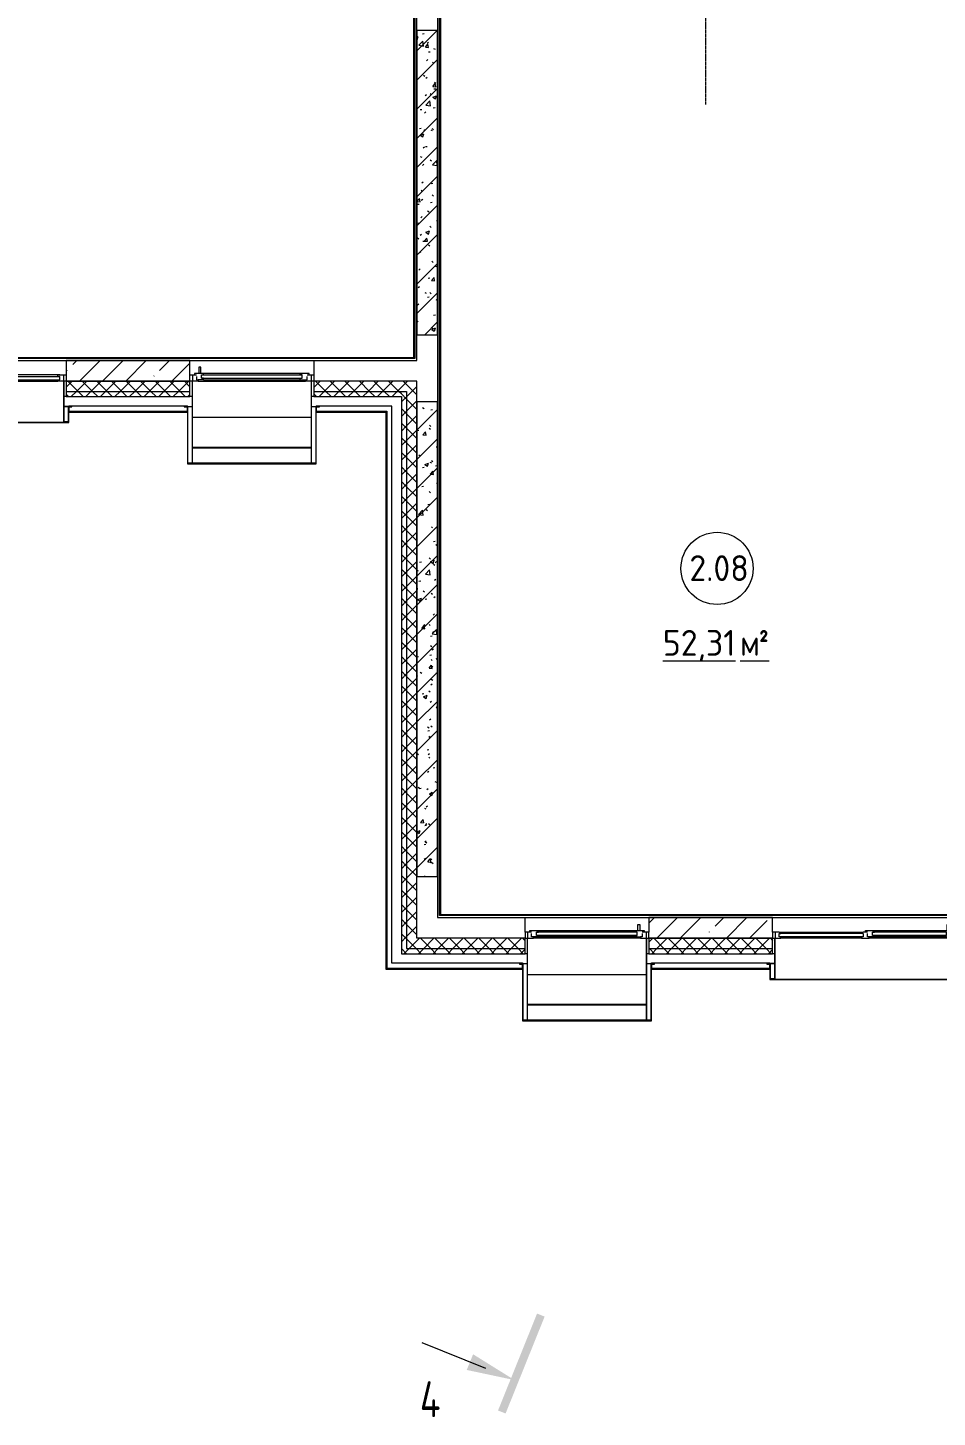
# Model space of a CAD drawing. Header units: millimetres. Extents: x -584918 to 2941280, y 3000189 to 4229862.
# Drawn here: x -460229 to -451409, y 3847267 to 3860735 of the extents above; entities that cross this region are included whole.
import ezdxf

# ---------------------------------------------------------------- set-up
doc = ezdxf.new("R2010")
doc.units = ezdxf.units.MM
doc.linetypes.add('ASVP_Осевая', pattern=[14, 10, -2, 0, -2])
for name, color, linetype, lineweight in [('_ Окна', 7, 'Continuous', 0), ('Линии', 7, 'Continuous', 0), ('Марки помещений', 7, 'Continuous', 0), ('Обобщенные модели', 7, 'Continuous', 0), ('Ограждение', 7, 'Continuous', 0), ('Окна', 7, 'Continuous', 0), ('Разрезы', 7, 'Continuous', 0), ('Стены внутренние', 7, 'Continuous', 0), ('Стены наружные', 7, 'Continuous', 0), ('Стены несущие', 7, 'Continuous', 0), ('Стены отделка', 7, 'Continuous', 0), ('Стены перегородки', 7, 'Continuous', 0), ('Стены штриховка', 7, 'Continuous', 0)]:
    doc.layers.add(name, color=color, linetype=linetype, lineweight=lineweight)
doc.styles.add('GOST Common_2', font='', dxfattribs={"height": 500})
doc.styles.add('GOST Common_3', font='', dxfattribs={"width": 0.9, "height": 500})
doc.styles.add('GOST Common_4', font='', dxfattribs={"width": 0.8, "height": 700})
doc.styles.get('GOST Common_2').set_extended_font_data('GOST Common')
doc.styles.get('GOST Common_3').set_extended_font_data('GOST Common')
doc.styles.get('GOST Common_4').set_extended_font_data('GOST Common')
pattern_1 = [(45, (-445536.98, 3844560.27), (-224.5064, 224.5064), []), (45, (-445312.48, 3844560.27), (-224.5064, 224.5064), [396.875, -79.375, 3.353, -76.022])]
pattern_2 = [(45, (-445536.98, 3844560.27), (-235.732, 235.732), []), (45, (-445379.83, 3844560.27), (-235.732, 235.732), [])]
pattern_3 = [(45, (-445536.98, 3844560.27), (-141.4214, 141.4214), [])]
pattern_4 = [(50, (-445536.98, 3844560.27), (364.368, -31.8783), [38.1, -419.1]), (355, (-445536.98, 3844560.27), (-70.486, 382.113), [30.48, -335.28]), (100.451, (-445506.6, 3844557.6), (293.885, 350.2334), [32.38, -356.18]), (46.184, (-445537, 3844661.87), (542.158, -84.086), [57.15, -628.65]), (96.636, (-445491.8, 3844654.86), (474.805, 494.855), [48.57, -534.27]), (351.184, (-445537, 3844661.87), (474.81, 494.85), [45.72, -502.92]), (21, (-445486.18, 3844636.47), (303.2285, -204.5305), [38.1, -419.1]), (326, (-445486.18, 3844636.47), (123.604, 368.376), [30.48, -335.28]), (71.451, (-445460.9, 3844619.42), (426.834, 163.843), [32.38, -356.18]), (37.5, (-445536.98, 3844560.27), (6.17665, 169.11015), [16.764, -314.452, 16.764, -323.596, -336.55]), (37.5, (-445536.98, 3844560.27), (6.17665, 169.11015), [-671.576, 16.764, -319.786]), (7.5, (-445536.98, 3844560.27), (133.6389, 200.3615), [16.764, -177.292, 16.764, -306.832, -128.27]), (7.5, (-445536.98, 3844560.27), (133.6389, 200.3615), [-517.652, 16.764, -111.506]), (327.5, (-445650.27, 3844560.27), (271.1818, -11.4584), [16.764, -110.236, 16.764, -379.476, -525.78]), (327.5, (-445650.27, 3844560.27), (271.1818, -11.4584), [-523.24, 16.764, -509.016]), (317.5, (-445701.07, 3844560.27), (296.2585, 50.8528), [16.764, -148.336, 16.764, -246.38, -373.38]), (317.5, (-445701.07, 3844560.27), (296.2585, 50.8528), [-428.244, 16.764, -356.616])]
pattern_5 = [(45, (-445536.98, 3844560.27), (-70.71068, 70.71068), []), (135, (-445536.98, 3844560.27), (-70.71068, -70.71068), [])]

# ---------------------------------------------------------------- blocks, each defined once
blk = doc.blocks.new('Окно_ПВХ_2Створки_1Фрамуга-верх - ОП_2100_h_х1750_2ст1фр-7979835-АР Этаж 02')
at = {"layer": '_ Окна'}
for p, q in [((-819, 100), (-900, 100)), ((-900, 100), (-900, 40)), ((-900, 40), (-837, 40)), ((-875, 40), (-875, 100)), ((-855, 26), (-855, 40)), ((-770, 26), (-855, 26)), ((-837, 54), (-837, 86)), ((-837, 86), (-819, 86)), ((-819, 86), (-819, 100)), ((-770, 86), (-819, 86)), ((-788, 72), (-788, 40)), ((-770, 72), (-788, 72)), ((-788, 72), (-69, 72)), ((-788, 40), (-770, 40)), ((-788, 40), (-69, 40)), ((-770, 86), (-770, 72)), ((-770, 40), (-770, 26)), ((-87, 86), (-87, 72)), ((-87, 86), (-38, 86)), ((-87, 72), (-69, 72)), ((-87, 40), (-87, 26)), ((-69, 40), (-87, 40)), ((-2, 26), (-87, 26)), ((-69, 72), (-69, 40)), ((38, 100), (-38, 100)), ((-38, 100), (-38, 86)), ((-38, 86), (-20, 86)), ((-20, 86), (-20, 54)), ((-20, 40), (20, 40)), ((-2, 40), (-2, 26)), ((20, 54), (20, 86)), ((20, 86), (38, 86)), ((20, 54), (837, 54)), ((20, 54), (38, 54)), ((38, 40), (20, 40)), ((38, 86), (38, 100)), ((38, 86), (819, 86)), ((38, 54), (38, 40)), ((819, 100), (819, 86)), ((900, 100), (819, 100)), ((819, 86), (837, 86)), ((819, 54), (819, 40)), ((837, 54), (819, 54)), ((837, 40), (819, 40)), ((837, 86), (837, 54)), ((837, 40), (900, 40)), ((875, 40), (875, 100)), ((900, 40), (900, 100))]:
    blk.add_line(p, q, dxfattribs=at)
at = {"layer": 'Окна'}
for p, q in [((-819, 100), (-38, 100)), ((-814, -34), (-814, 26)), ((-794, 26), (-794, -34)), ((-770, 86), (-87, 86)), ((-87, 26), (-770, 26)), ((38, 100), (819, 100)), ((819, 40), (38, 40)), ((-794, -34), (-814, -34))]:
    blk.add_line(p, q, dxfattribs=at)
blk = doc.blocks.new('Окно_ПВХ_1Створка_1Фрамуга-верх - ОП_2100_h_х1150_1ст1фр-7962691-АР Этаж 02')
at = {"layer": '_ Окна'}
for p, q in [((-519, 100), (-600, 100)), ((-600, 100), (-600, 40)), ((-600, 40), (-537, 40)), ((-575, 40), (-575, 100)), ((-555, 26), (-555, 40)), ((-470, 26), (-555, 26)), ((-537, 54), (-537, 86)), ((-537, 86), (-519, 86)), ((-519, 86), (-519, 100)), ((-470, 86), (-519, 86)), ((-488, 72), (-488, 40)), ((-470, 72), (-488, 72)), ((-488, 72), (488, 72)), ((-488, 40), (-470, 40)), ((-488, 40), (488, 40)), ((-470, 86), (-470, 72)), ((-470, 40), (-470, 26)), ((470, 86), (470, 72)), ((470, 86), (519, 86)), ((470, 72), (488, 72)), ((470, 40), (470, 26)), ((488, 40), (470, 40)), ((555, 26), (470, 26)), ((488, 72), (488, 40)), ((519, 100), (519, 86)), ((600, 100), (519, 100)), ((519, 86), (537, 86)), ((537, 86), (537, 54)), ((537, 40), (600, 40)), ((555, 40), (555, 26)), ((575, 40), (575, 100)), ((600, 40), (600, 100))]:
    blk.add_line(p, q, dxfattribs=at)
at = {"layer": 'Окна'}
for p, q in [((-519, 100), (519, 100)), ((-514, -34), (-514, 26)), ((-494, 26), (-494, -34)), ((-470, 86), (470, 86)), ((470, 26), (-470, 26)), ((-494, -34), (-514, -34))]:
    blk.add_line(p, q, dxfattribs=at)
blk = doc.blocks.new('Окно_ПВХ_2Створки_1Фрамуга-верх - ОП_2100_h_х1750_2ст1фр-V84-АР Этаж 02')
at = {"layer": '_ Окна'}
for p, q in [((-900, -40), (-837, -40)), ((-900, -100), (-900, -40)), ((-819, -100), (-900, -100)), ((-875, -40), (-875, -100)), ((-855, -26), (-855, -40)), ((-770, -26), (-855, -26)), ((-837, -54), (-837, -86)), ((-837, -86), (-819, -86)), ((-819, -86), (-819, -100)), ((-770, -86), (-819, -86)), ((-788, -40), (-770, -40)), ((-788, -72), (-788, -40)), ((-788, -40), (-69, -40)), ((-770, -72), (-788, -72)), ((-788, -72), (-69, -72)), ((-770, -40), (-770, -26)), ((-770, -86), (-770, -72)), ((-2, -26), (-87, -26)), ((-87, -40), (-87, -26)), ((-69, -40), (-87, -40)), ((-87, -72), (-69, -72)), ((-87, -86), (-87, -72)), ((-87, -86), (-38, -86)), ((-69, -72), (-69, -40)), ((-38, -86), (-20, -86)), ((-38, -100), (-38, -86)), ((38, -100), (-38, -100)), ((-20, -40), (20, -40)), ((-20, -86), (-20, -54)), ((-2, -40), (-2, -26)), ((38, -40), (20, -40)), ((20, -54), (20, -86)), ((20, -54), (837, -54)), ((20, -54), (38, -54)), ((20, -86), (38, -86)), ((38, -54), (38, -40)), ((38, -86), (38, -100)), ((38, -86), (819, -86)), ((837, -40), (819, -40)), ((819, -54), (819, -40)), ((837, -54), (819, -54)), ((819, -86), (837, -86)), ((819, -100), (819, -86)), ((900, -100), (819, -100)), ((837, -40), (900, -40)), ((837, -86), (837, -54)), ((875, -40), (875, -100)), ((900, -40), (900, -100))]:
    blk.add_line(p, q, dxfattribs=at)
at = {"layer": 'Окна'}
for p, q in [((-794, 34), (-814, 34)), ((-814, 34), (-814, -26)), ((-794, -26), (-794, 34)), ((-819, -100), (-38, -100)), ((-87, -26), (-770, -26)), ((-770, -86), (-87, -86)), ((819, -40), (38, -40)), ((38, -100), (819, -100))]:
    blk.add_line(p, q, dxfattribs=at)
blk = doc.blocks.new('Окно_ПВХ_1Створка_1Фрамуга-верх - ОП_2100_h_х1150_1ст1фр-7962693-АР Этаж 02')
at = {"layer": '_ Окна'}
for p, q in [((-600, -40), (-537, -40)), ((-600, -100), (-600, -40)), ((-519, -100), (-600, -100)), ((-575, -40), (-575, -100)), ((-555, -26), (-555, -40)), ((-470, -26), (-555, -26)), ((-537, -54), (-537, -86)), ((-537, -86), (-519, -86)), ((-519, -86), (-519, -100)), ((-470, -86), (-519, -86)), ((-488, -40), (-470, -40)), ((-488, -72), (-488, -40)), ((-488, -40), (488, -40)), ((-470, -72), (-488, -72)), ((-488, -72), (488, -72)), ((-470, -40), (-470, -26)), ((-470, -86), (-470, -72)), ((555, -26), (470, -26)), ((470, -40), (470, -26)), ((488, -40), (470, -40)), ((470, -72), (488, -72)), ((470, -86), (470, -72)), ((470, -86), (519, -86)), ((488, -72), (488, -40)), ((519, -86), (537, -86)), ((519, -100), (519, -86)), ((600, -100), (519, -100)), ((537, -40), (600, -40)), ((537, -86), (537, -54)), ((555, -40), (555, -26)), ((575, -40), (575, -100)), ((600, -40), (600, -100))]:
    blk.add_line(p, q, dxfattribs=at)
at = {"layer": 'Окна'}
for p, q in [((-494, 34), (-514, 34)), ((-514, 34), (-514, -26)), ((-494, -26), (-494, 34)), ((-519, -100), (519, -100)), ((470, -26), (-470, -26)), ((-470, -86), (470, -86))]:
    blk.add_line(p, q, dxfattribs=at)
blk = doc.blocks.new('Откос с зашивкой _верх_низ_ - Откос-7944817-АР Этаж 02')
at = {"layer": 'Обобщенные модели'}
for p, q in [((-625, 500), (-625, -50)), ((-575, 500), (-625, 500)), ((-620, -55), (-620, 495)), ((-620, 495), (-575, 495)), ((-580, 500), (-580, -300)), ((-575, 500), (-580, 500)), ((575, 500), (-575, 500)), ((-575, -300), (-575, 500)), ((-575, 495), (-575, 500)), ((-575, 500), (575, 500)), ((-575, 495), (575, 495)), ((580, 500), (575, 500)), ((575, 500), (575, -300)), ((625, 500), (575, 500)), ((575, 500), (575, 495)), ((575, 495), (620, 495)), ((580, -300), (580, 500)), ((620, 495), (620, -55)), ((625, -50), (625, 500)), ((575, 50), (-575, 50)), ((-625, -50), (-655, -50)), ((-655, -50), (-655, -55)), ((-655, -55), (-620, -55)), ((-580, -55), (-620, -55)), ((620, -55), (580, -55)), ((620, -55), (655, -55)), ((655, -50), (625, -50)), ((655, -55), (655, -50))]:
    blk.add_line(p, q, dxfattribs=at)
blk = doc.blocks.new('Откос с зашивкой _верх_низ_ - Откос-7944807-АР Этаж 02')
at = {"layer": 'Обобщенные модели'}
for p, q in [((-925, 100), (-925, -50)), ((-875, 100), (-925, 100)), ((-920, -55), (-920, 95)), ((-920, 95), (-875, 95)), ((-880, 100), (-880, -300)), ((-875, 100), (-880, 100)), ((875, 100), (-875, 100)), ((-875, -300), (-875, 100)), ((-875, 95), (-875, 100)), ((-875, 100), (875, 100)), ((880, 100), (875, 100)), ((875, 100), (875, -300)), ((925, 100), (875, 100)), ((875, 100), (875, 95)), ((875, 95), (920, 95)), ((880, -300), (880, 100)), ((920, 95), (920, -55)), ((925, -50), (925, 100)), ((-925, -50), (-955, -50)), ((-955, -50), (-955, -55)), ((-955, -55), (-920, -55)), ((-880, -55), (-920, -55)), ((920, -55), (880, -55)), ((920, -55), (955, -55)), ((955, -50), (925, -50)), ((955, -55), (955, -50))]:
    blk.add_line(p, q, dxfattribs=at)
blk = doc.blocks.new('Откос с зашивкой _верх_низ_ - Откос-V87-АР Этаж 02')
at = {"layer": 'Обобщенные модели'}
for p, q in [((-580, 300), (-580, -500)), ((-575, -500), (-575, 300)), ((575, 300), (575, -500)), ((580, -500), (580, 300)), ((-620, 55), (-655, 55)), ((-655, 55), (-655, 50)), ((-655, 50), (-625, 50)), ((-625, 50), (-625, -500)), ((-620, -495), (-620, 55)), ((-620, 55), (-580, 55)), ((580, 55), (620, 55)), ((655, 55), (620, 55)), ((620, 55), (620, -495)), ((625, -500), (625, 50)), ((625, 50), (655, 50)), ((655, 50), (655, 55)), ((-575, -50), (575, -50)), ((-625, -500), (-575, -500)), ((-575, -495), (-620, -495)), ((-580, -500), (-575, -500)), ((-575, -500), (-575, -495)), ((575, -495), (-575, -495)), ((-575, -500), (575, -500)), ((575, -500), (-575, -500)), ((620, -495), (575, -495)), ((575, -495), (575, -500)), ((575, -500), (580, -500)), ((575, -500), (625, -500))]:
    blk.add_line(p, q, dxfattribs=at)
blk = doc.blocks.new('Откос с зашивкой _верх_низ_ - Откос-7920943-АР Этаж 02')
at = {"layer": 'Обобщенные модели'}
for p, q in [((-880, 300), (-880, -100)), ((-875, -100), (-875, 300)), ((875, 300), (875, -100)), ((880, -100), (880, 300)), ((-920, 55), (-955, 55)), ((-955, 55), (-955, 50)), ((-955, 50), (-925, 50)), ((-925, 50), (-925, -100)), ((-920, -95), (-920, 55)), ((-920, 55), (-880, 55)), ((880, 55), (920, 55)), ((955, 55), (920, 55)), ((920, 55), (920, -95)), ((925, -100), (925, 50)), ((925, 50), (955, 50)), ((955, 50), (955, 55)), ((-925, -100), (-875, -100)), ((-875, -95), (-920, -95)), ((-880, -100), (-875, -100)), ((-875, -100), (-875, -95)), ((-875, -100), (875, -100)), ((875, -100), (-875, -100)), ((920, -95), (875, -95)), ((875, -95), (875, -100)), ((875, -100), (880, -100)), ((875, -100), (925, -100))]:
    blk.add_line(p, q, dxfattribs=at)
blk = doc.blocks.new('Ограждение 20 - Ограждение 1-7950438-АР Этаж 02')
at = {"layer": 'Ограждение'}
for p, q in [((-9844, 6709), (-8694, 6709)), ((-8694, 6699), (-9844, 6699))]:
    blk.add_line(p, q, dxfattribs=at)
blk = doc.blocks.new('Ограждение 27 - Ограждение 1-7952805-АР Этаж 02')
at = {"layer": 'Ограждение'}
for p, q in [((-13094, 12109), (-11944, 12109)), ((-11944, 12099), (-13094, 12099))]:
    blk.add_line(p, q, dxfattribs=at)
blk = doc.blocks.new('ASVP_Марка_Помещение_ДваЗначения - Номер Площадь-685795-АР Этаж 02')
at = {"layer": 'Марки помещений'}
blk.add_circle((0, 0), 3.5, dxfattribs=at)
blk = doc.blocks.new('Разрез - Номер вида сзади_3_5 мм-64069-АР Этаж 02')
at = {"layer": 'Разрезы'}
for points in [[(9.8, 0.4), (9.8, -0.39), (-0.33, -0.39), (-0.33, 0.4)], [(2.18, -4.67), (3, 0), (3.82, -4.67)]]:
    blk.add_hatch(color=256, dxfattribs=at).paths.add_polyline_path(points)
at = {"layer": 'Разрезы', "lineweight": 20}
blk.add_line((3, -3), (3, -9.66), dxfattribs=at)

msp = doc.modelspace()

# ---------------------------------------------------------------- hatches: boundary and pattern name
at = {"layer": 'Стены внутренние'}
h = msp.add_hatch(dxfattribs=at)
h.set_pattern_fill('FP_1', color=256, style=0, pattern_type=2)
h.set_pattern_definition(pattern_3)
h.paths.add_polyline_path([(-456343.78, 3857759.598), (-456256.082, 3857759.598), (-456256.082, 3860709.598), (-456456.082, 3860709.598), (-456456.082, 3857759.598)])
h = msp.add_hatch(dxfattribs=at)
h.set_pattern_fill('FP_2', color=256, style=0, pattern_type=2)
h.set_pattern_definition(pattern_4)
h.paths.add_polyline_path([(-456343.78, 3857759.598), (-456256.082, 3857759.598), (-456256.082, 3860709.598), (-456456.082, 3860709.598), (-456456.082, 3857759.598)])
h = msp.add_hatch(dxfattribs=at)
h.set_pattern_fill('FP_8', color=256, style=0, pattern_type=2)
h.set_pattern_definition(pattern_1)
h.paths.add_polyline_path([(-458676.082, 3857309.598), (-458656.082, 3857309.598), (-458656.082, 3857509.598), (-459856.082, 3857509.598), (-459856.082, 3857309.598), (-459241.406, 3857309.598)])
h = msp.add_hatch(dxfattribs=at)
h.set_pattern_fill('FP_8', color=256, style=0, pattern_type=2)
h.set_pattern_definition(pattern_1)
h.paths.add_polyline_path([(-454206.082, 3851909.598), (-453006.082, 3851909.598), (-453006.082, 3852109.598), (-454206.082, 3852109.598), (-454206.082, 3851923.598)])
at = {"layer": 'Стены наружные'}
h = msp.add_hatch(dxfattribs=at)
h.set_pattern_fill('FP_36', color=256, style=0, pattern_type=2)
h.set_pattern_definition(pattern_5)
h.paths.add_polyline_path([(-457436.082, 3857209.598), (-456556.082, 3857209.598), (-456556.082, 3857309.598), (-457456.082, 3857309.598), (-457456.082, 3857209.598)])
h.paths.add_polyline_path([(-459241.406, 3857209.598), (-458656.082, 3857209.598), (-458656.082, 3857309.598), (-459856.082, 3857309.598), (-459856.082, 3857209.598), (-459836.082, 3857209.598)])
h.paths.add_polyline_path([(-462356.082, 3857209.598), (-461656.082, 3857209.598), (-461656.082, 3857309.598), (-463206.082, 3857309.598), (-463206.082, 3857209.598), (-463104.907, 3857209.598)])
h.paths.add_polyline_path([(-465036.658, 3857209.598), (-465006.082, 3857209.598), (-465006.082, 3857309.598), (-466006.082, 3857309.598), (-466006.082, 3857209.598), (-466002.533, 3857209.598)])
h.paths.add_polyline_path([(-467806.082, 3857209.598), (-467206.082, 3857209.598), (-467206.082, 3857309.598), (-467806.082, 3857309.598)])
h.paths.add_polyline_path([(-469856.082, 3857209.598), (-468806.082, 3857209.598), (-468806.082, 3857309.598), (-469856.082, 3857309.598)])
h = msp.add_hatch(dxfattribs=at)
h.set_pattern_fill('FP_36', color=256, style=0, pattern_type=2)
h.set_pattern_definition(pattern_5)
h.paths.add_polyline_path([(-456456.082, 3851909.598), (-456456.082, 3857309.598), (-456556.082, 3857309.598), (-456556.082, 3851909.598)])
h = msp.add_hatch(dxfattribs=at)
h.set_pattern_fill('FP_36', color=256, style=0, pattern_type=2)
h.set_pattern_definition(pattern_5)
h.paths.add_polyline_path([(-456756.082, 3857159.598), (-456606.082, 3857159.598), (-456606.082, 3857209.598), (-457456.082, 3857209.598), (-457456.082, 3857159.598), (-457309.656, 3857159.598)])
h.paths.add_polyline_path([(-458681.082, 3857159.598), (-458656.082, 3857159.598), (-458656.082, 3857209.598), (-459856.082, 3857209.598), (-459856.082, 3857159.598), (-459241.406, 3857159.598)])
h.paths.add_polyline_path([(-461676.082, 3857159.598), (-461656.082, 3857159.598), (-461656.082, 3857209.598), (-463206.082, 3857209.598), (-463206.082, 3857159.598), (-462139.032, 3857159.598)])
h.paths.add_polyline_path([(-465006.082, 3857159.598), (-465006.082, 3857209.598), (-466006.082, 3857209.598), (-466006.082, 3857159.598), (-465036.658, 3857159.598)])
h.paths.add_polyline_path([(-467206.082, 3857159.598), (-467206.082, 3857209.598), (-467806.082, 3857209.598), (-467806.082, 3857159.598), (-467451.346, 3857159.598)])
h.paths.add_polyline_path([(-468831.082, 3857159.598), (-468806.082, 3857159.598), (-468806.082, 3857209.598), (-469956.082, 3857209.598), (-469955.894, 3857159.598), (-468900.159, 3857159.598)])
h = msp.add_hatch(dxfattribs=at)
h.set_pattern_fill('FP_36', color=256, style=0, pattern_type=2)
h.set_pattern_definition(pattern_5)
h.paths.add_polyline_path([(-456606.082, 3851809.598), (-456556.082, 3851809.598), (-456556.082, 3857209.598), (-456606.082, 3857209.598), (-456606.082, 3851811.772)])
h = msp.add_hatch(dxfattribs=at)
h.set_pattern_fill('FP_1', color=256, style=0, pattern_type=2)
h.set_pattern_definition(pattern_3)
h.paths.add_polyline_path([(-456256.082, 3852509.598), (-456256.082, 3857109.598), (-456456.082, 3857109.598), (-456456.082, 3852509.598), (-456343.78, 3852509.598)])
h = msp.add_hatch(dxfattribs=at)
h.set_pattern_fill('FP_2', color=256, style=0, pattern_type=2)
h.set_pattern_definition(pattern_4)
h.paths.add_polyline_path([(-456256.082, 3852509.598), (-456256.082, 3857109.598), (-456456.082, 3857109.598), (-456456.082, 3852509.598), (-456343.78, 3852509.598)])
h = msp.add_hatch(dxfattribs=at)
h.set_pattern_fill('FP_17', color=256, style=0, pattern_type=2)
h.set_pattern_definition(pattern_2)
h.paths.add_polyline_path([(-458681.082, 3857009.598), (-458681.082, 3857017.598), (-459831.082, 3857017.598), (-459831.082, 3857009.598), (-459241.406, 3857009.598)])
h = msp.add_hatch(dxfattribs=at)
h.set_pattern_fill('FP_17', color=256, style=0, pattern_type=2)
h.set_pattern_definition(pattern_2)
h.paths.add_polyline_path([(-457309.656, 3857009.598), (-456748.082, 3857009.598), (-456748.082, 3857017.598), (-457431.082, 3857017.598), (-457431.082, 3857009.598)])
h = msp.add_hatch(dxfattribs=at)
h.set_pattern_fill('FP_17', color=256, style=0, pattern_type=2)
h.set_pattern_definition(pattern_2)
h.paths.add_polyline_path([(-456756.082, 3851609.598), (-456748.082, 3851609.598), (-456748.082, 3857009.598), (-456756.082, 3857009.598), (-456756.082, 3851667.598)])
h = msp.add_hatch(dxfattribs=at)
h.set_pattern_fill('FP_36', color=256, style=0, pattern_type=2)
h.set_pattern_definition(pattern_5)
h.paths.add_polyline_path([(-443348.082, 3851759.598), (-443206.082, 3851759.598), (-443206.082, 3851809.598), (-444056.082, 3851809.598), (-444056.082, 3851759.598), (-443787.401, 3851759.598)])
h.paths.add_polyline_path([(-446876.082, 3851759.598), (-446856.082, 3851759.598), (-446856.082, 3851809.598), (-447856.082, 3851809.598), (-447856.082, 3851759.598), (-446881.082, 3851759.598)])
h.paths.add_polyline_path([(-445656.082, 3851759.598), (-445056.082, 3851759.598), (-445056.082, 3851809.598), (-445656.082, 3851809.598)])
h.paths.add_polyline_path([(-449656.082, 3851759.598), (-449656.082, 3851809.598), (-451206.082, 3851809.598), (-451206.082, 3851759.598), (-449676.082, 3851759.598)])
h.paths.add_polyline_path([(-453006.082, 3851759.598), (-453006.082, 3851809.598), (-454206.082, 3851809.598), (-454206.082, 3851759.598), (-453026.082, 3851759.598)])
h.paths.add_polyline_path([(-455406.082, 3851759.598), (-455406.082, 3851809.598), (-456606.082, 3851809.598), (-456606.082, 3851759.598), (-455426.082, 3851759.598)])
h = msp.add_hatch(dxfattribs=at)
h.set_pattern_fill('FP_36', color=256, style=0, pattern_type=2)
h.set_pattern_definition(pattern_5)
h.paths.add_polyline_path([(-443855.678, 3851809.598), (-443156.082, 3851809.598), (-443156.082, 3851909.598), (-444056.082, 3851909.598), (-444056.082, 3851809.598), (-444036.082, 3851809.598)])
h.paths.add_polyline_path([(-447856.082, 3851809.598), (-446856.082, 3851809.598), (-446856.082, 3851909.598), (-447856.082, 3851909.598)])
h.paths.add_polyline_path([(-445656.082, 3851809.598), (-445056.082, 3851809.598), (-445056.082, 3851909.598), (-445656.082, 3851909.598)])
h.paths.add_polyline_path([(-450356.082, 3851809.598), (-449656.082, 3851809.598), (-449656.082, 3851909.598), (-451206.082, 3851909.598), (-451206.082, 3851809.598), (-450548.528, 3851809.598)])
h.paths.add_polyline_path([(-453756.082, 3851809.598), (-453006.082, 3851809.598), (-453006.082, 3851909.598), (-454206.082, 3851909.598), (-454206.082, 3851809.598)])
h.paths.add_polyline_path([(-456556.082, 3851809.598), (-455406.082, 3851809.598), (-455406.082, 3851909.598), (-456556.082, 3851909.598)])
h = msp.add_hatch(dxfattribs=at)
h.set_pattern_fill('FP_17', color=256, style=0, pattern_type=2)
h.set_pattern_definition(pattern_2)
h.paths.add_polyline_path([(-456698.082, 3851609.598), (-455431.082, 3851609.598), (-455431.082, 3851617.598), (-456748.082, 3851617.598), (-456748.082, 3851609.598)])
h = msp.add_hatch(dxfattribs=at)
h.set_pattern_fill('FP_17', color=256, style=0, pattern_type=2)
h.set_pattern_definition(pattern_2)
h.paths.add_polyline_path([(-453031.082, 3851609.598), (-453031.082, 3851617.598), (-454181.082, 3851617.598), (-454181.082, 3851609.598), (-453446.154, 3851609.598)])

# ---------------------------------------------------------------- linework, layer by layer
at = {"layer": 'Линии', "linetype": 'ASVP_Осевая'}
msp.add_line((-453656.082, 3865809.598), (-453656.082, 3859989.598), dxfattribs=at)
at = {"layer": 'Стены внутренние'}
for p, q in [((-456486.082, 3857539.598), (-456486.082, 3866279.598)), ((-456226.082, 3860879.598), (-456226.082, 3852139.598)), ((-462126.082, 3857539.598), (-456486.082, 3857539.598)), ((-457456.082, 3857509.598), (-457456.082, 3857369.598)), ((-456226.082, 3852139.598), (-450586.082, 3852139.598)), ((-455406.082, 3851969.598), (-455406.082, 3852109.598))]:
    msp.add_line(p, q, dxfattribs=at)
at = {"layer": 'Стены наружные'}
for p, q in [((-459856.082, 3857159.598), (-459876.082, 3857159.598)), ((-459876.082, 3857067.598), (-459831.082, 3857067.598)), ((-458636.082, 3857159.598), (-458656.082, 3857159.598)), ((-457456.082, 3857159.598), (-457476.082, 3857159.598)), ((-455386.082, 3851759.598), (-455406.082, 3851759.598)), ((-454206.082, 3851759.598), (-454226.082, 3851759.598)), ((-453031.082, 3851667.598), (-452986.082, 3851667.598)), ((-452986.082, 3851759.598), (-453006.082, 3851759.598))]:
    msp.add_line(p, q, dxfattribs=at)
at = {"layer": 'Стены несущие'}
for p, q in [((-456256.082, 3860709.598), (-456456.082, 3860709.598)), ((-456456.082, 3860709.598), (-456456.082, 3857759.598)), ((-456256.082, 3857759.598), (-456256.082, 3860709.598)), ((-456456.082, 3857759.598), (-456256.082, 3857759.598)), ((-458656.082, 3857509.598), (-459856.082, 3857509.598)), ((-459856.082, 3857509.598), (-459856.082, 3857369.598)), ((-458656.082, 3857369.598), (-458656.082, 3857509.598)), ((-459856.082, 3857309.598), (-458656.082, 3857309.598)), ((-458656.082, 3857309.598), (-459856.082, 3857309.598)), ((-456456.082, 3857109.598), (-456456.082, 3852509.598)), ((-456256.082, 3857109.598), (-456456.082, 3857109.598)), ((-456256.082, 3852509.598), (-456256.082, 3857109.598)), ((-456456.082, 3852509.598), (-456256.082, 3852509.598)), ((-453006.082, 3852109.598), (-454206.082, 3852109.598)), ((-454206.082, 3852109.598), (-454206.082, 3851969.598)), ((-453006.082, 3851969.598), (-453006.082, 3852109.598)), ((-454206.082, 3851909.598), (-453006.082, 3851909.598)), ((-453006.082, 3851909.598), (-454206.082, 3851909.598))]:
    msp.add_line(p, q, dxfattribs=at)
at = {"layer": 'Стены отделка'}
for p, q in [((-456476.082, 3866289.598), (-456476.082, 3857529.598)), ((-456456.082, 3857509.598), (-456456.082, 3864759.598)), ((-456256.082, 3860909.598), (-456256.082, 3852109.598)), ((-456236.082, 3852129.598), (-456236.082, 3860889.598)), ((-462156.082, 3857509.598), (-456456.082, 3857509.598)), ((-456476.082, 3857529.598), (-462136.082, 3857529.598)), ((-458681.082, 3857067.598), (-459831.082, 3857067.598)), ((-459831.082, 3857067.598), (-459831.082, 3857009.598)), ((-458681.082, 3857009.598), (-458681.082, 3857067.598)), ((-456698.082, 3857067.598), (-457431.082, 3857067.598)), ((-457431.082, 3857067.598), (-457431.082, 3857009.598)), ((-456698.082, 3851667.598), (-456698.082, 3857067.598)), ((-459831.082, 3857009.598), (-458681.082, 3857009.598)), ((-457431.082, 3857009.598), (-456756.082, 3857009.598)), ((-456756.082, 3857009.598), (-456756.082, 3851609.598)), ((-456256.082, 3852109.598), (-450556.082, 3852109.598)), ((-450576.082, 3852129.598), (-456236.082, 3852129.598)), ((-455431.082, 3851667.598), (-456698.082, 3851667.598)), ((-455431.082, 3851609.598), (-455431.082, 3851667.598)), ((-453031.082, 3851667.598), (-454181.082, 3851667.598)), ((-454181.082, 3851667.598), (-454181.082, 3851609.598)), ((-453031.082, 3851609.598), (-453031.082, 3851667.598)), ((-456756.082, 3851609.598), (-455431.082, 3851609.598)), ((-454181.082, 3851609.598), (-453031.082, 3851609.598))]:
    msp.add_line(p, q, dxfattribs=at)
at = {"layer": 'Стены перегородки'}
for p, q in [((-459856.082, 3857309.598), (-459856.082, 3857159.598)), ((-458656.082, 3857159.598), (-458656.082, 3857309.598)), ((-456456.082, 3857309.598), (-457456.082, 3857309.598)), ((-457456.082, 3857309.598), (-457456.082, 3857159.598)), ((-456456.082, 3851909.598), (-456456.082, 3857309.598)), ((-459856.082, 3857159.598), (-458656.082, 3857159.598)), ((-457456.082, 3857159.598), (-456606.082, 3857159.598)), ((-456606.082, 3857159.598), (-456606.082, 3851759.598)), ((-455406.082, 3851909.598), (-456456.082, 3851909.598)), ((-455406.082, 3851759.598), (-455406.082, 3851909.598)), ((-454206.082, 3851909.598), (-454206.082, 3851759.598)), ((-453006.082, 3851759.598), (-453006.082, 3851909.598)), ((-456606.082, 3851759.598), (-455406.082, 3851759.598)), ((-454206.082, 3851759.598), (-453006.082, 3851759.598))]:
    msp.add_line(p, q, dxfattribs=at)
at = {"layer": 'Стены штриховка'}
for p, q in [((-459856.082, 3857209.598), (-458656.082, 3857209.598)), ((-457456.082, 3857209.598), (-456556.082, 3857209.598)), ((-456556.082, 3857209.598), (-456556.082, 3851809.598)), ((-459831.082, 3857017.598), (-458681.082, 3857017.598)), ((-457431.082, 3857017.598), (-456748.082, 3857017.598)), ((-456748.082, 3857009.598), (-456756.082, 3857009.598)), ((-456748.082, 3857017.598), (-456748.082, 3851617.598)), ((-456556.082, 3851809.598), (-455406.082, 3851809.598)), ((-454206.082, 3851809.598), (-453006.082, 3851809.598)), ((-455431.082, 3851617.598), (-456748.082, 3851617.598)), ((-453031.082, 3851617.598), (-454181.082, 3851617.598))]:
    msp.add_line(p, q, dxfattribs=at)

# ---------------------------------------------------------------- block references
at = {"layer": 'Марки помещений', "xscale": 99.99999999999993, "yscale": 99.99999999999993, "zscale": 99.99999999999993}
msp.add_blockref('ASVP_Марка_Помещение_ДваЗначения - Номер Площадь-685795-АР Этаж 02', (-453544.257, 3855494.427), dxfattribs=at)
at = {"layer": 'Обобщенные модели'}
for name, p in [('Откос с зашивкой _верх_низ_ - Откос-7920943-АР Этаж 02', (-460756.082, 3857009.598)), ('Откос с зашивкой _верх_низ_ - Откос-V87-АР Этаж 02', (-458056.082, 3857009.598))]:
    msp.add_blockref(name, p, dxfattribs=at)
at = {"layer": 'Обобщенные модели', "rotation": 180}
for name, p in [('Откос с зашивкой _верх_низ_ - Откос-7944817-АР Этаж 02', (-454806.082, 3851609.598)), ('Откос с зашивкой _верх_низ_ - Откос-7944807-АР Этаж 02', (-452106.082, 3851609.598))]:
    msp.add_blockref(name, p, dxfattribs=at)
at = {"layer": 'Ограждение'}
for name in ['Ограждение 27 - Ограждение 1-7952805-АР Этаж 02', 'Ограждение 20 - Ограждение 1-7950438-АР Этаж 02']:
    msp.add_blockref(name, (-445536.981, 3844560.265), dxfattribs=at)
at = {"layer": 'Окна'}
for name, p in [('Окно_ПВХ_2Створки_1Фрамуга-верх - ОП_2100_h_х1750_2ст1фр-V84-АР Этаж 02', (-460756.082, 3857409.598)), ('Окно_ПВХ_1Створка_1Фрамуга-верх - ОП_2100_h_х1150_1ст1фр-7962693-АР Этаж 02', (-458056.082, 3857409.598))]:
    msp.add_blockref(name, p, dxfattribs=at)
at = {"layer": 'Окна', "rotation": 180}
for name, p in [('Окно_ПВХ_1Створка_1Фрамуга-верх - ОП_2100_h_х1150_1ст1фр-7962691-АР Этаж 02', (-454806.082, 3852009.598)), ('Окно_ПВХ_2Створки_1Фрамуга-верх - ОП_2100_h_х1750_2ст1фр-7979835-АР Этаж 02', (-452106.082, 3852009.598))]:
    msp.add_blockref(name, p, dxfattribs=at)
at = {"layer": 'Разрезы', "extrusion": (0, 0, -1), "xscale": 99.99999999999993, "yscale": 99.99999999999993, "zscale": 99.99999999999993, "rotation": 111.9486990835437}
msp.add_blockref('Разрез - Номер вида сзади_3_5 мм-64069-АР Этаж 02', (455619.902, 3847348.188), dxfattribs=at)

# ---------------------------------------------------------------- texts
at = {"layer": 'Марки помещений', "char_height": 250, "attachment_point": 1}
for s, insert, width, style in [('2.08', (-453812.914, 3855622.152), 663.79725, 'GOST Common_2'), ('\\L52,31 ', (-454069.85, 3854897.622), 909.11362, 'GOST Common_2'), ('\\L\\fGOST Common|b0|i0|c238|p34|;\\W.9;\\L²', (-453141.162, 3854897.622), 165.94931, 'GOST Common_3'), ('\\L\\fGOST Common|b0|i0|c204|p34|;\\W.9;\\Lм', (-453319.756, 3854897.622), 216.45562, 'GOST Common_2')]:
    msp.add_mtext(s, dxfattribs=dict(at, insert=insert, width=width, style=style))
at = {"layer": 'Разрезы', "insert": (-456426.689, 3847616.139), "char_height": 350, "width": 275.7805, "attachment_point": 1, "style": 'GOST Common_4'}
msp.add_mtext('\\fGOST Common|b0|i0|c204|p34|;\\W.8;4', dxfattribs=at)

doc.saveas('drawing.dxf')
